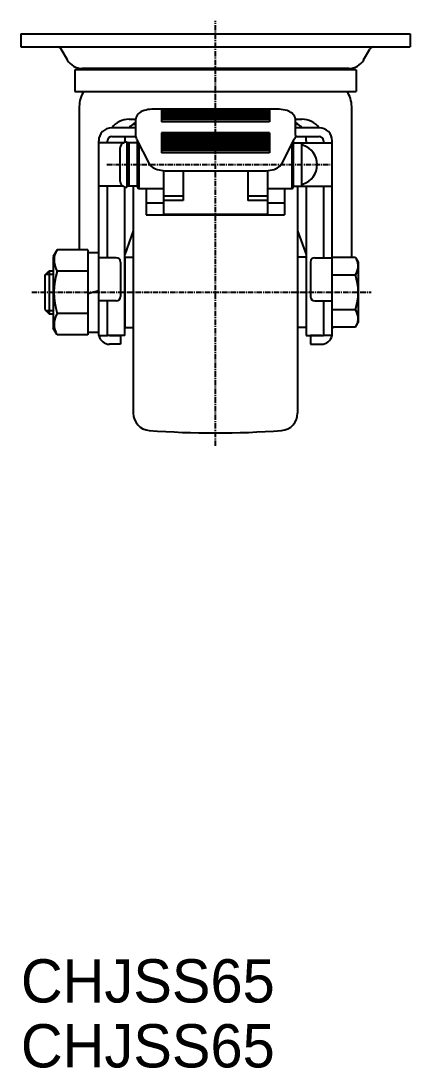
# Model space of a CAD drawing. Extents: x -3314 to -3051, y -50 to 346.
# Drawn here: x -3313.6 to -3223.6, y -47.6 to 194.4 of the extents above; entities that cross this region are included whole.
import ezdxf

# ---------------------------------------------------------------- set-up
doc = ezdxf.new("R2010")
doc.units = 0
doc.linetypes.add('CENTER', pattern=[2, 1.25, -0.25, 0.25, -0.25])
doc.layers.get('0').update_dxf_attribs({"linetype": 'CONTINUOUS'})
doc.layers.add('CENTER', color=1, linetype='CENTER')

msp = doc.modelspace()

# ---------------------------------------------------------------- linework, layer by layer
at = {"color": 7, "linetype": 'CONTINUOUS'}
for p, q in [((-3313.64, 191.37), (-3223.64, 191.37)), ((-3313.64, 191.37), (-3313.64, 188.37)), ((-3223.64, 191.37), (-3223.64, 188.37)), ((-3313.64, 188.37), (-3223.64, 188.37)), ((-3302.9, 185.37), (-3304.35, 187.87)), ((-3234.37, 185.37), (-3232.92, 187.87)), ((-3236.13, 183.09), (-3301.14, 183.09)), ((-3301.14, 183.09), (-3301.14, 178.09)), ((-3237.83, 183.37), (-3299.44, 183.37)), ((-3296.36, 183.37), (-3296.64, 183.09)), ((-3240.91, 183.37), (-3240.63, 183.09)), ((-3236.13, 183.09), (-3236.13, 178.09)), ((-3301.14, 178.09), (-3236.13, 178.09)), ((-3300.14, 174.63), (-3300.14, 141.48)), ((-3237.14, 139.75), (-3237.14, 174.63)), ((-3255.14, 174.02), (-3282.14, 174.02)), ((-3256.14, 173.87), (-3281.14, 173.87)), ((-3281.14, 173.87), (-3281.14, 171.05)), ((-3256.14, 173.42), (-3281.14, 173.42)), ((-3256.14, 172.97), (-3281.14, 172.97)), ((-3256.14, 172.52), (-3281.14, 172.52)), ((-3256.14, 172.08), (-3281.14, 172.08)), ((-3256.14, 173.87), (-3256.14, 171.05)), ((-3287.14, 169.67), (-3292.64, 169.67)), ((-3288.64, 171.64), (-3287.11, 171.64)), ((-3287.79, 170.52), (-3287.14, 170.52)), ((-3287.14, 171.35), (-3287.14, 168.02)), ((-3256.14, 171.63), (-3281.14, 171.63)), ((-3256.14, 171.05), (-3281.14, 171.05)), ((-3250.16, 171.64), (-3248.64, 171.64)), ((-3250.14, 167.99), (-3250.14, 171.35)), ((-3250.14, 170.52), (-3249.48, 170.52)), ((-3244.64, 169.67), (-3250.14, 169.67)), ((-3292.64, 167.67), (-3287.1, 167.67)), ((-3286.91, 167.09), (-3283.94, 161.39)), ((-3256.14, 168.49), (-3281.14, 168.49)), ((-3281.14, 168.49), (-3281.14, 163.88)), ((-3256.14, 168.04), (-3281.14, 168.04)), ((-3256.14, 167.59), (-3281.14, 167.59)), ((-3256.14, 167.15), (-3281.14, 167.15)), ((-3256.14, 168.49), (-3256.14, 163.88)), ((-3253.33, 161.39), (-3250.35, 167.12)), ((-3250.17, 167.67), (-3244.64, 167.67)), ((-3295.64, 121.67), (-3295.64, 166.67)), ((-3289.99, 166.17), (-3295.64, 166.17)), ((-3293.64, 166.17), (-3293.64, 166.67)), ((-3290.74, 164.87), (-3290.74, 157.47)), ((-3289.64, 166.32), (-3289.64, 166.64)), ((-3289.13, 166.37), (-3289.13, 155.97)), ((-3288.64, 165.67), (-3289.13, 166.37)), ((-3286.64, 166.17), (-3288.99, 166.17)), ((-3288.64, 156.17), (-3288.64, 166.17)), ((-3286.64, 166.03), (-3286.64, 166.57)), ((-3286.64, 156.17), (-3286.64, 166.17)), ((-3286.64, 155.97), (-3286.64, 166.03)), ((-3286.34, 165.99), (-3286.34, 155.67)), ((-3256.14, 166.7), (-3281.14, 166.7)), ((-3256.14, 166.25), (-3281.14, 166.25)), ((-3256.14, 165.8), (-3281.14, 165.8)), ((-3256.14, 165.35), (-3281.14, 165.35)), ((-3256.14, 164.91), (-3281.14, 164.91)), ((-3250.94, 155.67), (-3250.94, 165.99)), ((-3250.64, 166.57), (-3250.64, 166.03)), ((-3250.64, 156.17), (-3250.64, 166.17)), ((-3250.64, 166.17), (-3241.64, 166.17)), ((-3250.64, 166.03), (-3250.64, 155.97)), ((-3248.64, 156.17), (-3248.64, 166.17)), ((-3248.44, 165.67), (-3248.64, 165.67)), ((-3247.64, 166.64), (-3247.64, 166.17)), ((-3243.64, 166.67), (-3243.64, 166.17)), ((-3241.64, 121.67), (-3241.64, 166.67)), ((-3256.14, 164.46), (-3281.14, 164.46)), ((-3256.14, 163.88), (-3281.14, 163.88)), ((-3280.64, 159.79), (-3280.64, 153.92)), ((-3279.18, 159.72), (-3258.09, 159.72)), ((-3276.14, 159.72), (-3276.14, 152.87)), ((-3261.14, 159.72), (-3261.14, 152.87)), ((-3256.64, 159.79), (-3256.64, 153.92)), ((-3289.99, 156.17), (-3295.64, 156.17)), ((-3293.64, 139.67), (-3293.64, 156.17)), ((-3289.64, 121.67), (-3289.64, 156.02)), ((-3288.64, 156.67), (-3289.13, 155.97)), ((-3286.64, 156.17), (-3288.99, 156.17)), ((-3287.64, 156.17), (-3287.64, 103.74)), ((-3286.34, 155.67), (-3280.64, 155.67)), ((-3284.64, 155.67), (-3284.64, 152.24)), ((-3256.64, 155.67), (-3250.94, 155.67)), ((-3252.64, 155.67), (-3252.64, 152.24)), ((-3250.64, 156.17), (-3241.64, 156.17)), ((-3249.64, 156.17), (-3249.64, 103.74)), ((-3249.64, 156.17), (-3249.64, 149.17)), ((-3248.64, 156.67), (-3248.44, 156.67)), ((-3247.64, 156.17), (-3247.64, 121.67)), ((-3243.64, 156.17), (-3243.64, 139.67)), ((-3276.14, 153.92), (-3280.64, 153.92)), ((-3280.64, 153.92), (-3280.64, 152.87)), ((-3276.14, 152.87), (-3280.64, 152.87)), ((-3280.64, 152.87), (-3280.64, 149.67)), ((-3256.64, 153.92), (-3261.14, 153.92)), ((-3256.64, 152.87), (-3261.14, 152.87)), ((-3256.64, 153.92), (-3256.64, 152.87)), ((-3256.64, 152.87), (-3256.64, 149.67)), ((-3284.64, 152.24), (-3284.64, 149.56)), ((-3280.64, 152.24), (-3284.64, 152.24)), ((-3252.64, 152.24), (-3256.64, 152.24)), ((-3252.64, 152.24), (-3252.64, 149.56)), ((-3284.64, 149.56), (-3252.64, 149.56)), ((-3256.64, 149.67), (-3280.64, 149.67)), ((-3287.64, 145.9), (-3289.64, 140.4)), ((-3249.64, 145.9), (-3247.64, 140.4)), ((-3305.23, 141.48), (-3306.14, 139.92)), ((-3298.14, 141.48), (-3305.23, 141.48)), ((-3298.14, 141.48), (-3298.14, 121.85)), ((-3298.14, 140.87), (-3295.64, 140.87)), ((-3306.14, 139.92), (-3306.14, 123.42)), ((-3291.64, 139.67), (-3295.64, 139.67)), ((-3290.64, 138.67), (-3290.64, 130.67)), ((-3289.64, 139.62), (-3289.64, 123.72)), ((-3289.44, 139.82), (-3287.64, 139.82)), ((-3247.84, 139.82), (-3249.64, 139.82)), ((-3247.64, 139.62), (-3247.64, 123.72)), ((-3246.64, 138.67), (-3246.64, 130.67)), ((-3245.64, 139.67), (-3241.64, 139.67)), ((-3236.26, 139.75), (-3241.64, 139.75)), ((-3236.26, 139.75), (-3235.64, 138.67)), ((-3235.64, 138.67), (-3235.64, 124.67)), ((-3308.14, 135.67), (-3307.14, 136.67)), ((-3308.14, 135.67), (-3308.14, 127.67)), ((-3307.14, 136.67), (-3307.14, 126.67)), ((-3307.14, 136.67), (-3306.14, 136.67)), ((-3298.14, 136.58), (-3305.23, 136.58)), ((-3241.64, 135.71), (-3236.26, 135.71)), ((-3295.64, 132), (-3298.14, 131.33)), ((-3291.64, 129.67), (-3295.64, 129.67)), ((-3293.64, 121.67), (-3293.64, 129.67)), ((-3245.64, 129.67), (-3241.64, 129.67)), ((-3243.64, 129.67), (-3243.64, 121.67)), ((-3308.14, 127.67), (-3307.14, 126.67)), ((-3307.14, 126.67), (-3306.14, 126.67)), ((-3298.14, 126.76), (-3305.23, 126.76)), ((-3236.26, 127.63), (-3241.64, 127.63)), ((-3305.23, 121.85), (-3306.14, 123.42)), ((-3289.44, 123.52), (-3287.64, 123.52)), ((-3247.84, 123.52), (-3249.64, 123.52)), ((-3236.26, 123.59), (-3241.64, 123.59)), ((-3236.26, 123.59), (-3235.64, 124.67)), ((-3298.14, 121.85), (-3305.23, 121.85)), ((-3298.14, 122.47), (-3295.64, 122.47)), ((-3295.64, 121.67), (-3293.64, 121.67)), ((-3289.64, 121.67), (-3293.64, 121.67)), ((-3293.14, 121.67), (-3290.64, 121.67)), ((-3290.64, 121.67), (-3290.64, 119.67)), ((-3247.64, 121.67), (-3243.64, 121.67)), ((-3244.14, 121.67), (-3246.64, 121.67)), ((-3246.64, 121.67), (-3246.64, 119.67)), ((-3241.64, 121.67), (-3243.64, 121.67)), ((-3290.64, 119.67), (-3293.14, 119.67)), ((-3246.64, 119.67), (-3244.14, 119.67))]:
    msp.add_line(p, q, dxfattribs=at)
at = {"color": 3, "linetype": 'CONTINUOUS'}
for p, q in [((-3307.95, 135.86), (-3306.14, 135.86)), ((-3307.95, 127.48), (-3306.14, 127.48))]:
    msp.add_line(p, q, dxfattribs=at)
at = {"color": 7, "linetype": 'CONTINUOUS', "flags": 128}
for points in [[(-3282.14, 174.02), (-3282.39, 174.02), (-3282.87, 174.01), (-3283.34, 173.98), (-3283.8, 173.93), (-3284.25, 173.87), (-3284.69, 173.78), (-3285.14, 173.66), (-3285.61, 173.49), (-3285.92, 173.34), (-3286.19, 173.16), (-3286.43, 172.96), (-3286.65, 172.72), (-3286.84, 172.45), (-3286.98, 172.15), (-3287.08, 171.83), (-3287.13, 171.5), (-3287.14, 171.35)], [(-3250.14, 171.35), (-3250.16, 171.7), (-3250.24, 172.03), (-3250.37, 172.33), (-3250.53, 172.6), (-3250.73, 172.84), (-3250.94, 173.05), (-3251.18, 173.23), (-3251.43, 173.38), (-3251.73, 173.52), (-3252.09, 173.65), (-3252.55, 173.77), (-3252.98, 173.86), (-3253.46, 173.93), (-3253.94, 173.98), (-3254.42, 174.01), (-3254.9, 174.02), (-3255.14, 174.02)], [(-3250.14, 167.99), (-3250.17, 167.61), (-3250.29, 167.25), (-3250.35, 167.12)], [(-3286.64, 166.03), (-3286.64, 166.04), (-3286.62, 166.09), (-3286.56, 166.15), (-3286.49, 166.19), (-3286.45, 166.2)], [(-3250.83, 166.2), (-3250.78, 166.19), (-3250.71, 166.15), (-3250.65, 166.09), (-3250.64, 166.04), (-3250.64, 166.03)], [(-3283.94, 161.39), (-3283.75, 161.09), (-3283.56, 160.86), (-3283.34, 160.66), (-3283.1, 160.49), (-3282.84, 160.34), (-3282.54, 160.2), (-3282.16, 160.07), (-3281.68, 159.95), (-3281.25, 159.87), (-3280.77, 159.8), (-3280.29, 159.76), (-3279.81, 159.73), (-3279.33, 159.72), (-3279.18, 159.72)], [(-3258.09, 159.72), (-3257.83, 159.72), (-3257.35, 159.73), (-3256.88, 159.76), (-3256.42, 159.81), (-3255.97, 159.88), (-3255.53, 159.96), (-3255.09, 160.08), (-3254.61, 160.25), (-3254.31, 160.4), (-3254.04, 160.58), (-3253.79, 160.78), (-3253.57, 161.02), (-3253.39, 161.29), (-3253.33, 161.39)]]:
    msp.add_lwpolyline(points, dxfattribs=at)
at = {"color": 7, "linetype": 'CONTINUOUS'}
for centre, radius, start, end in [((-3305.21, 187.37), 1, 30, 90), ((-3232.06, 187.37), 1, 90, 150), ((-3299.44, 187.37), 4, 210, 270), ((-3237.83, 187.37), 4, 270, 330), ((-3294.14, 174.63), 6, 144.7998, 180), ((-3243.14, 174.63), 6, 0, 35.2002), ((-3292.64, 166.67), 3, 90, 180), ((-3288.64, 166.64), 5, 90, 142.7184), ((-3284.64, 166.64), 5, 120, 142.7184), ((-3252.64, 166.64), 5, 37.2816, 60), ((-3248.64, 166.64), 5, 37.2816, 90), ((-3244.64, 166.67), 3, 0, 90), ((-3292.64, 166.67), 1, 90, 180), ((-3284.64, 166.64), 5, 168.1276, 180), ((-3285.14, 168.02), 2, 180, 207.5015), ((-3252.64, 166.64), 5, 0, 11.8724), ((-3244.64, 166.67), 1, 0, 90), ((-3289.24, 164.87), 1.5, 85.8891, 180), ((-3249.85, 161.17), 4.72, 287.4923, 72.5077), ((-3289.24, 157.47), 1.5, 180, 274.1109), ((-3286.34, 155.97), 0.3, 180, 270), ((-3250.94, 155.97), 0.3, 270, 0), ((-3301.65, 139.03), 4.34, 154.3842, 214.3842), ((-3291.64, 138.67), 1, 0, 90), ((-3289.44, 139.62), 0.2, 90, 180), ((-3247.84, 139.62), 0.2, 0, 90), ((-3245.64, 138.67), 1, 90, 180), ((-3239.22, 137.73), 3.58, 325.6691, 25.6691), ((-3289.75, 131.67), 16.24, 162.412, 197.588), ((-3249.02, 131.67), 13.38, 342.42, 17.58), ((-3291.64, 130.67), 1, 270, 0), ((-3245.64, 130.67), 1, 180, 270), ((-3301.65, 124.31), 4.34, 145.6158, 205.6158), ((-3239.22, 125.61), 3.58, 334.3309, 34.3309), ((-3289.44, 123.72), 0.2, 180, 270), ((-3247.84, 123.72), 0.2, 270, 0), ((-3243.64, 129.67), 6.5, 287.9202, 290.7338), ((-3293.14, 122.17), 2.5, 191.537, 270), ((-3244.14, 122.17), 2.5, 270, 348.463), ((-3283.64, 103.74), 4, 180, 265.6108), ((-3253.64, 103.74), 4, 274.3892, 0), ((-3268.64, 299.17), 200, 265.6108, 274.3892)]:
    msp.add_arc(centre, radius, start, end, dxfattribs=at)
at = {"layer": 'CENTER', "color": 1, "linetype": 'CENTER'}
for p, q in [((-3268.64, 96.17), (-3268.64, 194.37)), ((-3293.74, 161.17), (-3242.14, 161.17)), ((-3311.14, 131.67), (-3232.64, 131.67))]:
    msp.add_line(p, q, dxfattribs=at)

# ---------------------------------------------------------------- texts
at = {"color": 7, "linetype": 'CONTINUOUS'}
for p in [(-3313.64, -32.42), (-3313.64, -47.42)]:
    msp.add_text('CHJSS65', height=10, dxfattribs=at).set_placement(p)

doc.saveas('drawing.dxf')
